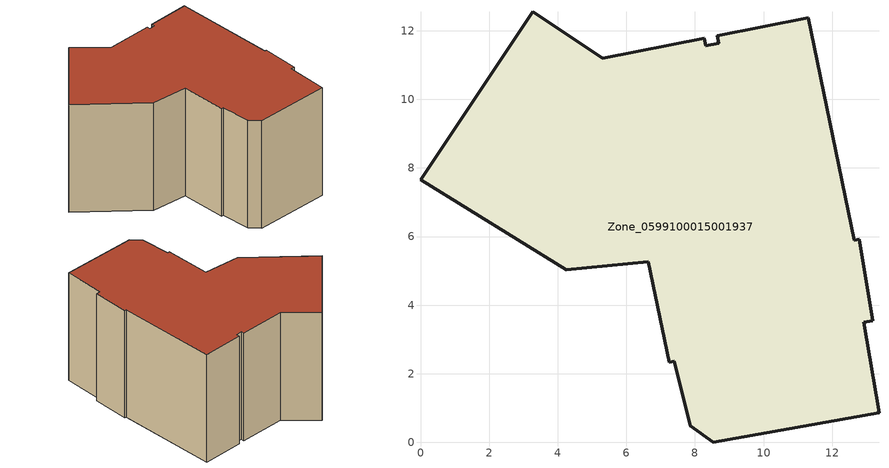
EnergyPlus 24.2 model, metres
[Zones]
Zone_0599100015001937
 floor ground (C_G): 8.53,0 7.87,0.48 7.39,2.36 7.25,2.33 6.63,5.27 4.25,5.04 0,7.66 3.27,12.56 5.32,11.2 8.27,11.78 8.31,11.56 8.69,11.64 8.65,11.85 11.3,12.38 12.65,5.89 12.8,5.92 13.19,3.55 12.92,3.5 13.37,0.86 z0.93
 wall outside (C_F): 4.25,5.04 6.63,5.27 7.25,2.33 7.39,2.36 7.87,0.48 8.53,0 13.37,0.86 12.92,3.5 13.19,3.55 12.8,5.92 12.65,5.89 11.3,12.38 8.65,11.85 8.69,11.64 8.31,11.56 8.27,11.78 5.32,11.2 3.27,12.56 0,7.66 4.25,5.04 z0.93:8.6
 roof outside (C_R): 7.87,0.48 8.53,0 13.37,0.86 12.92,3.5 13.19,3.55 12.8,5.92 12.65,5.89 11.3,12.38 8.65,11.85 8.69,11.64 8.31,11.56 8.27,11.78 5.32,11.2 3.27,12.56 0,7.66 4.25,5.04 6.63,5.27 7.25,2.33 7.39,2.36 z8.6
[BUILDING]
Pand.0599100015001937: North Axis=0; Terrain=City; Loads Convergence Tolerance Value=0.04; Temperature Convergence Tolerance Value=0.4; Solar Distribution=FullExterior; Maximum Number of Warmup Days=25; Minimum Number of Warmup Days=1
[Site:Location]
Rotterdam.The.Hague.AP_ZH_NLD Design_Conditions: Latitude=51.96; Longitude=4.45; Time Zone=1; Elevation=-4.5
[SITE:GROUNDTEMPERATURE:BUILDINGSURFACE]
18, 18, 18, 18, 18, 18, 18, 18, 18, 18, 18, 18
[MATERIAL] Thermal Absorptance=0.9; Solar Absorptance=0.7; Visible Absorptance=0.7
Name | Roughness | Thickness | Conductivity | Density | Specific Heat
G.TI.1975-1991 | MediumSmooth | 0.15 | 0.288461 | 540 | 1210
F.TI.1975-1991 | Rough | 0.3 | 0.230769 | 1920 | 840
R.TI.1975-1991 | MediumRough | 0.2 | 0.153846 | 1500 | 1000
[CONSTRUCTION]
C_G: G.TI.1975-1991
C_F: F.TI.1975-1991
C_R: R.TI.1975-1991
[ZONE]
Zone_0599100015001937: Type=1; Multiplier=1; Ceiling Height=Autocalculate; Volume=Autocalculate; Floor Area=autocalculate; Part of Total Floor Area=Yes
[ZONEINFILTRATION:DESIGNFLOWRATE]
Infil_Zone_0599100015001937: Zone or ZoneList or Space or SpaceList=Zone_0599100015001937; Schedule=AlwaysOn; Design Flow Rate Calculation Method=Flow/Area; Flow Rate per Floor Area=0.003; Constant Term Coefficient=1; Temperature Term Coefficient=0; Velocity Term Coefficient=0; Velocity Squared Term Coefficient=0
[HVACTEMPLATE:ZONE:IDEALLOADSAIRSYSTEM]
Zone_0599100015001937: Maximum Heating Supply Air Temperature=50; Minimum Cooling Supply Air Temperature=13; Maximum Heating Supply Air Humidity Ratio=0.0156; Minimum Cooling Supply Air Humidity Ratio=0.0077; Heating Limit=NoLimit; Cooling Limit=NoLimit; Dehumidification Control Type=ConstantSensibleHeatRatio; Cooling Sensible Heat Ratio=0.7; Dehumidification Setpoint=60; Humidification Control Type=None; Humidification Setpoint=30; Outdoor Air Method=None; Outdoor Air Flow Rate per Person=0.00944; Outdoor Air Flow Rate per Zone Floor Area=0; Outdoor Air Flow Rate per Zone=0; Demand Controlled Ventilation Type=None; Outdoor Air Economizer Type=NoEconomizer; Heat Recovery Type=None; Sensible Heat Recovery Effectiveness=0.7; Latent Heat Recovery Effectiveness=0.65
[ZONECONTROL:THERMOSTAT]
ThermostatControl_Zone_0599100015001937: Zone or ZoneList=Zone_0599100015001937; Control Type Schedule=DualSetpointControlType; Control 1=Thermostat_Zone_0599100015001937; Temperature Difference Between Cutout And Setpoint=0
[THERMOSTATSETPOINT:DUALSETPOINT]
Thermostat_Zone_0599100015001937: Heating Setpoint Temperature Schedule=HeatingSetpoint_Zone_0599100015001937; Cooling Setpoint Temperature Schedule=CoolingSetpoint_Zone_0599100015001937
[SCHEDULE:COMPACT]
HeatingSetpoint_Zone_0599100015001937: Through: 12/31, For: AllDays, Until: 24:00, 21
CoolingSetpoint_Zone_0599100015001937: Through: 12/31, For: AllDays, Until: 24:00, 24
DualSetpointControlType: Through: 12/31, For: AllDays, Until: 24:00, 4
AlwaysOn: Through: 12/31, For: AllDays, Until: 24:00, 1
